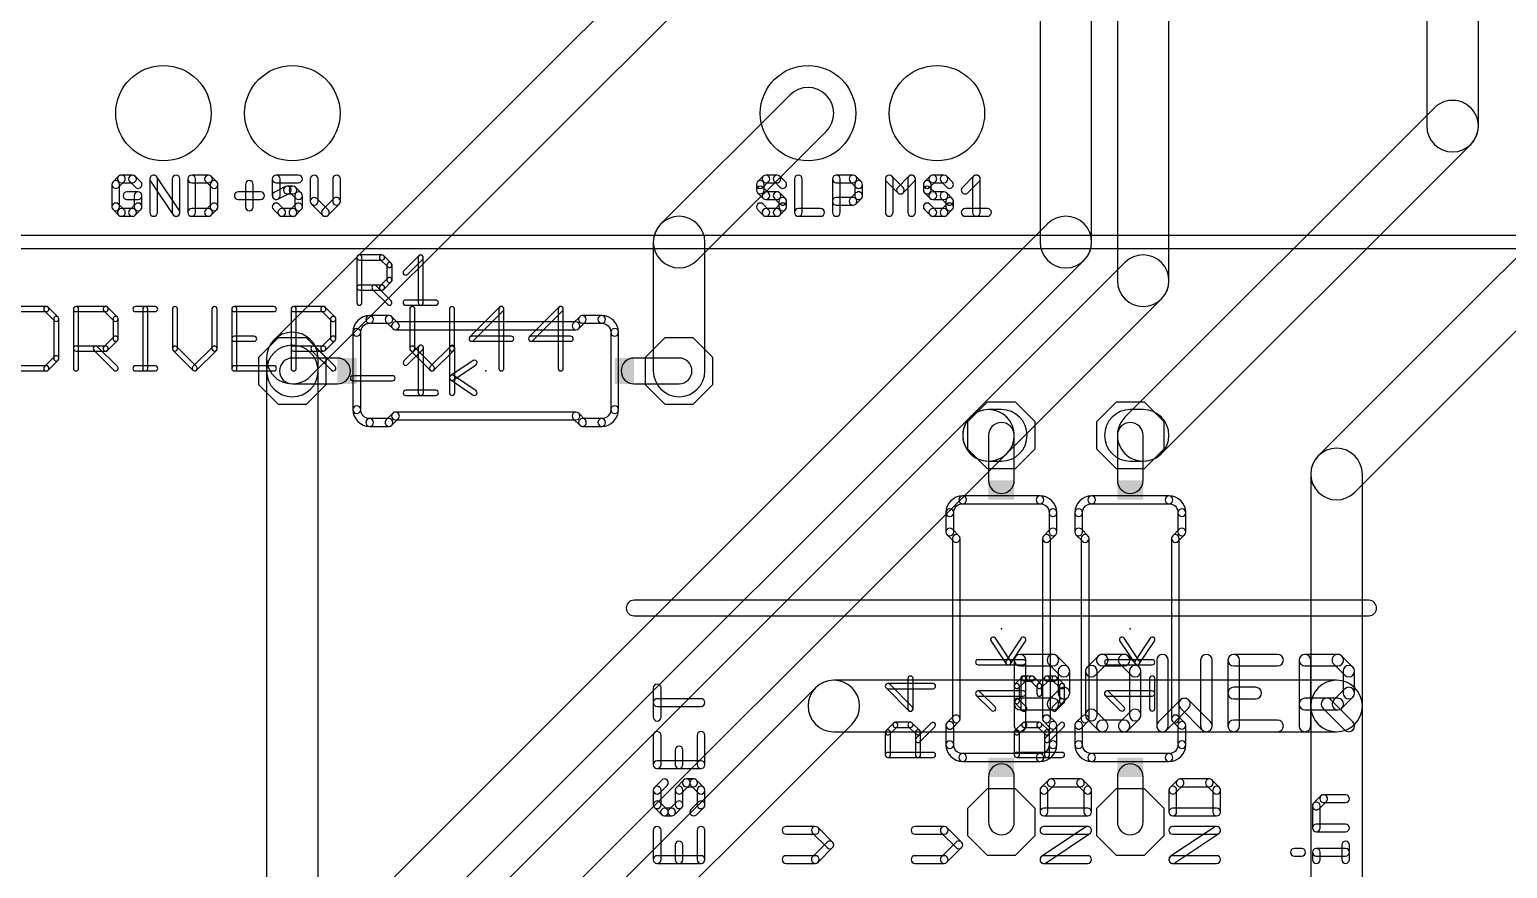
# Model space of a CAD drawing. Extents: x -5 to 106, y -6 to 80.
# Drawn here: x 21.49 to 50.61, y 25.75 to 42.29 of the extents above; entities that cross this region are included whole.
import ezdxf

# ---------------------------------------------------------------- set-up
doc = ezdxf.new("R2010")
doc.units = 0
for name, color, linetype in [('16', 174, 'CONTINUOUS'), ('17', 94, 'CONTINUOUS'), ('21', 250, 'CONTINUOUS'), ('23', 178, 'CONTINUOUS'), ('25', 250, 'CONTINUOUS'), ('27', 250, 'CONTINUOUS'), ('51', 250, 'CONTINUOUS')]:
    doc.layers.add(name, color=color, linetype=linetype)

# ---------------------------------------------------------------- blocks, each defined once
blk = doc.blocks.new('RECT')
blk.add_solid([(-0.5, -0.5), (0.5, -0.5), (-0.5, 0.5), (0.5, 0.5)])
blk = doc.blocks.new('OCTAGONP')
blk.add_lwpolyline([(-0.5, -0.2071), (-0.5, 0.2071), (-0.2071, 0.5), (0.2071, 0.5), (0.5, 0.2071), (0.5, -0.2071), (0.2071, -0.5), (-0.2071, -0.5)], close=True)
blk = doc.blocks.new('ROUNDP')
blk.add_circle((0, 0), 0.5)

msp = doc.modelspace()

# ---------------------------------------------------------------- linework, layer by layer
at = {"layer": '16'}
for points in [[(49.022, 55.88), (49.022, 40.386, 1), (50.038, 40.386), (50.038, 55.88, 1)], [(42.418, 38.1), (42.418, 54.102, 1), (41.402, 54.102), (41.402, 38.1, 1)], [(43.942, 37.338), (43.942, 52.578, 1), (42.926, 52.578), (42.926, 37.338, 1)], [(27.0292, 35.4548), (39.2212, 47.6468, 1), (38.5028, 48.3652), (26.3108, 36.1732, 1)], [(47.6032, 33.1688), (62.0812, 47.6468, 1), (61.3628, 48.3652), (46.8848, 33.8872, 1)], [(36.4708, 40.9992), (33.9308, 38.4592, 1), (34.6492, 37.7408), (37.1892, 40.2808, 1)], [(49.1708, 40.7452), (43.0748, 34.6492, 1), (43.7932, 33.9308), (49.8892, 40.0268, 1)], [(29.3152, 24.7868), (42.2692, 37.7408, 1), (41.5508, 38.4592), (28.5968, 25.5052, 1)], [(33.782, 38.1), (33.782, 35.56, 1), (34.798, 35.56), (34.798, 38.1, 1)], [(40.7452, 33.9308), (43.7932, 36.9788, 1), (43.0748, 37.6972), (40.0268, 34.6492, 1)], [(26.162, 35.814), (26.162, 35.56, 1), (27.178, 35.56), (27.178, 35.814, 1)], [(27.178, 22.098), (27.178, 35.56, 1), (26.162, 35.56), (26.162, 22.098, 1)], [(30.8392, 24.0248), (40.7452, 33.9308, 1), (40.0268, 34.6492), (30.1208, 24.7432, 1)], [(40.386, 33.782), (40.64, 33.782, 1), (40.64, 34.798), (40.386, 34.798, 1)], [(43.434, 34.798), (43.18, 34.798, 1), (43.18, 33.782), (43.434, 33.782, 1)], [(47.752, 28.956), (47.752, 33.528, 1), (46.736, 33.528), (46.736, 28.956, 1)], [(36.9788, 29.3152), (31.6448, 23.9812, 1), (32.3632, 23.2628), (37.6972, 28.5968, 1)], [(47.244, 29.464), (37.338, 29.464, 1), (37.338, 28.448), (47.244, 28.448, 1)], [(47.752, 22.86), (47.752, 28.956, 1), (46.736, 28.956), (46.736, 22.86, 1)]]:
    msp.add_lwpolyline(points, format="xyb", close=True, dxfattribs=at)
at = {"layer": '21'}
for points in [[(23.2465, 39.399), (23.1363, 39.2889, 1), (23.2441, 39.1811), (23.3542, 39.2913, 1)], [(23.114, 39.235), (23.114, 38.7944, 1), (23.2664, 38.7944), (23.2664, 39.235, 1)], [(23.5207, 39.4214), (23.3004, 39.4214, 1), (23.3004, 39.269), (23.5207, 39.269, 1)], [(23.6847, 39.2889), (23.5746, 39.399, 1), (23.4668, 39.2913), (23.577, 39.1811, 1)], [(24.0148, 38.6842), (24.0148, 39.3452, 1), (23.8624, 39.3452), (23.8624, 38.6842, 1)], [(23.8752, 39.3029), (24.3159, 38.6419, 1), (24.4427, 38.7265), (24.002, 39.3874, 1)], [(24.4555, 38.6842), (24.4555, 39.3452, 1), (24.3031, 39.3452), (24.3031, 38.6842, 1)], [(24.6108, 39.3452), (24.6108, 38.6842, 1), (24.7632, 38.6842), (24.7632, 39.3452, 1)], [(25.0175, 39.4214), (24.687, 39.4214, 1), (24.687, 39.269), (25.0175, 39.269, 1)], [(25.1816, 39.2889), (25.0714, 39.399, 1), (24.9636, 39.2913), (25.0738, 39.1811, 1)], [(25.2039, 38.7944), (25.2039, 39.235, 1), (25.0515, 39.235), (25.0515, 38.7944, 1)], [(25.7473, 39.235), (25.7473, 38.7944, 1), (25.8997, 38.7944), (25.8997, 39.235, 1)], [(26.7923, 39.4214), (26.3516, 39.4214, 1), (26.3516, 39.269), (26.7923, 39.269, 1)], [(26.2754, 39.3452), (26.2754, 39.0147, 1), (26.4278, 39.0147), (26.4278, 39.3452, 1)], [(27.0238, 39.3452), (27.0238, 38.9045, 1), (27.1762, 38.9045), (27.1762, 39.3452, 1)], [(27.6169, 38.9045), (27.6169, 39.3452, 1), (27.4645, 39.3452), (27.4645, 38.9045, 1)], [(35.9465, 39.399), (35.8363, 39.2889, 1), (35.9441, 39.1811), (36.0542, 39.2913, 1)], [(35.814, 39.235), (35.814, 39.1248, 1), (35.9664, 39.1248), (35.9664, 39.235, 1)], [(36.2207, 39.4214), (36.0004, 39.4214, 1), (36.0004, 39.269), (36.2207, 39.269, 1)], [(36.3847, 39.2889), (36.2746, 39.399, 1), (36.1668, 39.2913), (36.277, 39.1811, 1)], [(36.5624, 39.3452), (36.5624, 38.6842, 1), (36.7148, 38.6842), (36.7148, 39.3452, 1)], [(37.4632, 38.6842), (37.4632, 39.3452, 1), (37.3108, 39.3452), (37.3108, 38.6842, 1)], [(37.387, 39.269), (37.7175, 39.269, 1), (37.7175, 39.4214), (37.387, 39.4214, 1)], [(37.6636, 39.2913), (37.7738, 39.1811, 1), (37.8816, 39.2889), (37.7714, 39.399, 1)], [(37.7515, 39.235), (37.7515, 39.0147, 1), (37.9039, 39.0147), (37.9039, 39.235, 1)], [(38.5064, 38.6842), (38.5064, 39.3452, 1), (38.354, 39.3452), (38.354, 38.6842, 1)], [(38.3763, 39.2913), (38.5966, 39.071, 1), (38.7044, 39.1787), (38.4841, 39.399, 1)], [(38.7044, 39.071), (38.9247, 39.2913, 1), (38.817, 39.399), (38.5966, 39.1787, 1)], [(38.7946, 39.3452), (38.7946, 38.6842, 1), (38.947, 38.6842), (38.947, 39.3452, 1)], [(39.2349, 39.399), (39.1247, 39.2889, 1), (39.2325, 39.1811), (39.3427, 39.2913, 1)], [(39.1024, 39.235), (39.1024, 39.1248, 1), (39.2548, 39.1248), (39.2548, 39.235, 1)], [(39.5091, 39.4214), (39.2888, 39.4214, 1), (39.2888, 39.269), (39.5091, 39.269, 1)], [(39.6731, 39.2889), (39.563, 39.399, 1), (39.4552, 39.2913), (39.5654, 39.1811, 1)], [(39.9809, 39.071), (40.2012, 39.2913, 1), (40.0935, 39.399), (39.8731, 39.1787, 1)], [(40.0712, 39.3452), (40.0712, 38.6842, 1), (40.2236, 38.6842), (40.2236, 39.3452, 1)], [(23.6308, 39.0909), (23.4105, 39.0909, 1), (23.4105, 38.9385), (23.6308, 38.9385, 1)], [(23.707, 38.7944), (23.707, 39.0147, 1), (23.5546, 39.0147), (23.5546, 38.7944, 1)], [(25.6032, 38.9385), (26.0438, 38.9385, 1), (26.0438, 39.0909), (25.6032, 39.0909, 1)], [(26.3857, 38.9465), (26.606, 39.0567, 1), (26.5379, 39.193), (26.3175, 39.0828, 1)], [(26.5719, 39.0486), (26.6821, 39.0486, 1), (26.6821, 39.201), (26.5719, 39.201, 1)], [(26.6282, 39.071), (26.7384, 38.9608, 1), (26.8461, 39.0686), (26.736, 39.1787, 1)], [(26.7161, 39.0147), (26.7161, 38.7944, 1), (26.8685, 38.7944), (26.8685, 39.0147, 1)], [(35.8363, 39.071), (35.9465, 38.9608, 1), (36.0542, 39.0686), (35.9441, 39.1787, 1)], [(36.0004, 38.9385), (36.2207, 38.9385, 1), (36.2207, 39.0909), (36.0004, 39.0909, 1)], [(36.1668, 38.9608), (36.277, 38.8506, 1), (36.3847, 38.9584), (36.2746, 39.0686, 1)], [(37.7738, 39.0686), (37.6636, 38.9584, 1), (37.7714, 38.8506), (37.8816, 38.9608, 1)], [(39.1247, 39.071), (39.2349, 38.9608, 1), (39.3427, 39.0686), (39.2325, 39.1787, 1)], [(39.2888, 38.9385), (39.5091, 38.9385, 1), (39.5091, 39.0909), (39.2888, 39.0909, 1)], [(39.4552, 38.9608), (39.5654, 38.8506, 1), (39.6731, 38.9584), (39.563, 39.0686, 1)], [(23.1363, 38.7405), (23.2465, 38.6303, 1), (23.3542, 38.7381), (23.2441, 38.8482, 1)], [(23.3004, 38.608), (23.5207, 38.608, 1), (23.5207, 38.7604), (23.3004, 38.7604, 1)], [(23.5746, 38.6303), (23.6847, 38.7405, 1), (23.577, 38.8482), (23.4668, 38.7381, 1)], [(24.687, 38.608), (25.0175, 38.608, 1), (25.0175, 38.7604), (24.687, 38.7604, 1)], [(25.0714, 38.6303), (25.1816, 38.7405, 1), (25.0738, 38.8482), (24.9636, 38.7381, 1)], [(26.5157, 38.7381), (26.4055, 38.8482, 1), (26.2977, 38.7405), (26.4079, 38.6303, 1)], [(26.6821, 38.7604), (26.4618, 38.7604, 1), (26.4618, 38.608), (26.6821, 38.608, 1)], [(26.7384, 38.8482), (26.6282, 38.7381, 1), (26.736, 38.6303), (26.8461, 38.7405, 1)], [(27.0461, 38.8506), (27.2665, 38.6303, 1), (27.3742, 38.7381), (27.1539, 38.9584, 1)], [(27.3742, 38.6303), (27.5946, 38.8506, 1), (27.4868, 38.9584), (27.2665, 38.7381, 1)], [(36.0542, 38.7381), (35.9441, 38.8482, 1), (35.8363, 38.7405), (35.9465, 38.6303, 1)], [(36.2207, 38.7604), (36.0004, 38.7604, 1), (36.0004, 38.608), (36.2207, 38.608, 1)], [(36.277, 38.8482), (36.1668, 38.7381, 1), (36.2746, 38.6303), (36.3847, 38.7405, 1)], [(36.2546, 38.9045), (36.2546, 38.7944, 1), (36.407, 38.7944), (36.407, 38.9045, 1)], [(36.6386, 38.608), (37.0793, 38.608, 1), (37.0793, 38.7604), (36.6386, 38.7604, 1)], [(37.7175, 38.9807), (37.387, 38.9807, 1), (37.387, 38.8283), (37.7175, 38.8283, 1)], [(39.3427, 38.7381), (39.2325, 38.8482, 1), (39.1247, 38.7405), (39.2349, 38.6303, 1)], [(39.5091, 38.7604), (39.2888, 38.7604, 1), (39.2888, 38.608), (39.5091, 38.608, 1)], [(39.5654, 38.8482), (39.4552, 38.7381, 1), (39.563, 38.6303), (39.6731, 38.7405, 1)], [(39.5431, 38.9045), (39.5431, 38.7944, 1), (39.6955, 38.7944), (39.6955, 38.9045, 1)], [(39.927, 38.608), (40.3677, 38.608, 1), (40.3677, 38.7604), (39.927, 38.7604, 1)], [(16.51, 37.973), (64.77, 37.973, 1), (64.77, 38.227), (16.51, 38.227, 1)], [(28.194, 36.4998, 1), (28.194, 36.6522, 0.4142), (27.8638, 36.322, 1), (28.0162, 36.322, -0.4142)], [(28.194, 36.4998), (28.575, 36.4998, 1), (28.575, 36.6522), (28.194, 36.6522, 1)], [(28.7559, 36.5029), (28.6289, 36.6299, 1), (28.5211, 36.5221), (28.6481, 36.3951, 1)], [(32.258, 36.5252), (28.702, 36.5252, 1), (28.702, 36.3728), (32.258, 36.3728, 1)], [(32.3119, 36.3951), (32.4389, 36.5221, 1), (32.3311, 36.6299), (32.2041, 36.5029, 1)], [(32.766, 36.6522), (32.385, 36.6522, 1), (32.385, 36.4998), (32.766, 36.4998, 1)], [(32.9438, 36.322, 1), (33.0962, 36.322, 0.4142), (32.766, 36.6522, 1), (32.766, 36.4998, -0.4142)], [(28.0162, 34.798), (28.0162, 36.322, 1), (27.8638, 36.322), (27.8638, 34.798, 1)], [(33.0962, 34.798), (33.0962, 36.322, 1), (32.9438, 36.322), (32.9438, 34.798, 1)], [(28.0162, 34.798, 1), (27.8638, 34.798, 0.4142), (28.194, 34.4678, 1), (28.194, 34.6202, -0.4142)], [(28.6481, 34.7249), (28.5211, 34.5979, 1), (28.6289, 34.4901), (28.7559, 34.6171, 1)], [(32.258, 34.7472), (28.702, 34.7472, 1), (28.702, 34.5948), (32.258, 34.5948, 1)], [(32.2041, 34.6171), (32.3311, 34.4901, 1), (32.4389, 34.5979), (32.3119, 34.7249, 1)], [(32.766, 34.6202, 1), (32.766, 34.4678, 0.4142), (33.0962, 34.798, 1), (32.9438, 34.798, -0.4142)], [(28.194, 34.4678), (28.575, 34.4678, 1), (28.575, 34.6202), (28.194, 34.6202, 1)], [(32.766, 34.6202), (32.385, 34.6202, 1), (32.385, 34.4678), (32.766, 34.4678, 1)], [(39.878, 32.9438, 1), (39.878, 33.0962, 0.4142), (39.5478, 32.766, 1), (39.7002, 32.766, -0.4142)], [(41.402, 33.0962), (39.878, 33.0962, 1), (39.878, 32.9438), (41.402, 32.9438, 1)], [(41.5798, 32.766, 1), (41.7322, 32.766, 0.4142), (41.402, 33.0962, 1), (41.402, 32.9438, -0.4142)], [(42.418, 32.9438, 1), (42.418, 33.0962, 0.4142), (42.0878, 32.766, 1), (42.2402, 32.766, -0.4142)], [(43.942, 33.0962), (42.418, 33.0962, 1), (42.418, 32.9438), (43.942, 32.9438, 1)], [(44.1198, 32.766, 1), (44.2722, 32.766, 0.4142), (43.942, 33.0962, 1), (43.942, 32.9438, -0.4142)], [(39.5478, 32.766), (39.5478, 32.385, 1), (39.7002, 32.385), (39.7002, 32.766, 1)], [(41.5798, 32.766), (41.5798, 32.385, 1), (41.7322, 32.385), (41.7322, 32.766, 1)], [(42.0878, 32.766), (42.0878, 32.385, 1), (42.2402, 32.385), (42.2402, 32.766, 1)], [(44.1198, 32.766), (44.1198, 32.385, 1), (44.2722, 32.385), (44.2722, 32.766, 1)], [(39.8049, 32.3119), (39.6779, 32.4389, 1), (39.5701, 32.3311), (39.6971, 32.2041, 1)], [(39.6748, 32.258), (39.6748, 28.702, 1), (39.8272, 28.702), (39.8272, 32.258, 1)], [(41.5829, 32.2041), (41.7099, 32.3311, 1), (41.6021, 32.4389), (41.4751, 32.3119, 1)], [(41.4528, 32.258), (41.4528, 28.702, 1), (41.6052, 28.702), (41.6052, 32.258, 1)], [(42.3449, 32.3119), (42.2179, 32.4389, 1), (42.1101, 32.3311), (42.2371, 32.2041, 1)], [(42.2148, 32.258), (42.2148, 28.702, 1), (42.3672, 28.702), (42.3672, 32.258, 1)], [(44.1229, 32.2041), (44.2499, 32.3311, 1), (44.1421, 32.4389), (44.0151, 32.3119, 1)], [(43.9928, 32.258), (43.9928, 28.702, 1), (44.1452, 28.702), (44.1452, 32.258, 1)], [(47.879, 31.0388), (33.401, 31.0388, 1), (33.401, 30.734), (47.879, 30.734, 1)], [(41.1226, 28.5623), (41.1226, 29.8588, 1), (40.894, 29.8588), (40.894, 28.5623, 1)], [(41.0083, 29.7445), (41.6566, 29.7445, 1), (41.6566, 29.9731), (41.0083, 29.9731, 1)], [(41.5757, 29.778), (41.7918, 29.5619, 1), (41.9535, 29.7235), (41.7374, 29.9396, 1)], [(41.7583, 29.6427), (41.7583, 29.2106, 1), (41.9869, 29.2106), (41.9869, 29.6427, 1)], [(42.5468, 29.9396), (42.3308, 29.7235, 1), (42.4924, 29.5619), (42.7085, 29.778, 1)], [(42.2973, 29.6427), (42.2973, 28.7784, 1), (42.5259, 28.7784), (42.5259, 29.6427, 1)], [(43.0598, 29.9731), (42.6277, 29.9731, 1), (42.6277, 29.7445), (43.0598, 29.7445, 1)], [(43.3567, 29.7235), (43.1407, 29.9396, 1), (42.979, 29.778), (43.1951, 29.5619, 1)], [(43.3902, 28.7784), (43.3902, 29.6427, 1), (43.1616, 29.6427), (43.1616, 28.7784, 1)], [(43.7006, 29.8588), (43.7006, 28.5623, 1), (43.9292, 28.5623), (43.9292, 29.8588, 1)], [(44.7935, 28.5623), (44.7935, 29.8588, 1), (44.5649, 29.8588), (44.5649, 28.5623, 1)], [(46.0825, 29.9731), (45.2181, 29.9731, 1), (45.2181, 29.7445), (46.0825, 29.7445, 1)], [(45.1038, 29.8588), (45.1038, 28.5623, 1), (45.3324, 28.5623), (45.3324, 29.8588, 1)], [(46.7357, 28.5623), (46.7357, 29.8588, 1), (46.5071, 29.8588), (46.5071, 28.5623, 1)], [(46.6214, 29.7445), (47.2697, 29.7445, 1), (47.2697, 29.9731), (46.6214, 29.9731, 1)], [(47.1888, 29.778), (47.4049, 29.5619, 1), (47.5666, 29.7235), (47.3505, 29.9396, 1)], [(47.3715, 29.6427), (47.3715, 29.2106, 1), (47.6001, 29.2106), (47.6001, 29.6427, 1)], [(33.9337, 28.7357), (33.9337, 29.3119, 1), (33.7813, 29.3119), (33.7813, 28.7357, 1)], [(41.7918, 29.2914), (41.5757, 29.0753, 1), (41.7374, 28.9136), (41.9535, 29.1297, 1)], [(45.2181, 29.0963), (45.6503, 29.0963, 1), (45.6503, 29.3249), (45.2181, 29.3249, 1)], [(47.4049, 29.2914), (47.1888, 29.0753, 1), (47.3505, 28.9136), (47.5666, 29.1297, 1)], [(34.7218, 29.1), (33.8575, 29.1, 1), (33.8575, 28.9476), (34.7218, 28.9476, 1)], [(41.6566, 29.1088), (41.0083, 29.1088, 1), (41.0083, 28.8802), (41.6566, 28.8802, 1)], [(42.3308, 28.6976), (42.5468, 28.4815, 1), (42.7085, 28.6431), (42.4924, 28.8592, 1)], [(43.1407, 28.4815), (43.3567, 28.6976, 1), (43.1951, 28.8592), (42.979, 28.6431, 1)], [(43.8957, 28.4815), (44.3278, 28.9136, 1), (44.1662, 29.0753), (43.734, 28.6431, 1)], [(44.1662, 28.9136), (44.5984, 28.4815, 1), (44.76, 28.6431), (44.3278, 29.0753, 1)], [(47.2697, 29.1088), (46.6214, 29.1088, 1), (46.6214, 28.8802), (47.2697, 28.8802, 1)], [(46.9728, 28.9136), (47.4049, 28.4815, 1), (47.5666, 28.6431), (47.1344, 29.0753, 1)], [(39.6971, 28.7559), (39.5701, 28.6289, 1), (39.6779, 28.5211), (39.8049, 28.6481, 1)], [(39.7002, 28.194), (39.7002, 28.575, 1), (39.5478, 28.575), (39.5478, 28.194, 1)], [(41.4751, 28.6481), (41.6021, 28.5211, 1), (41.7099, 28.6289), (41.5829, 28.7559, 1)], [(41.7322, 28.194), (41.7322, 28.575, 1), (41.5798, 28.575), (41.5798, 28.194, 1)], [(42.2371, 28.7559), (42.1101, 28.6289, 1), (42.2179, 28.5211), (42.3449, 28.6481, 1)], [(42.2402, 28.194), (42.2402, 28.575, 1), (42.0878, 28.575), (42.0878, 28.194, 1)], [(42.6277, 28.448), (43.0598, 28.448, 1), (43.0598, 28.6766), (42.6277, 28.6766, 1)], [(44.0151, 28.6481), (44.1421, 28.5211, 1), (44.2499, 28.6289), (44.1229, 28.7559, 1)], [(44.2722, 28.194), (44.2722, 28.575, 1), (44.1198, 28.575), (44.1198, 28.194, 1)], [(45.2181, 28.448), (46.0825, 28.448, 1), (46.0825, 28.6766), (45.2181, 28.6766, 1)], [(33.7813, 28.3764), (33.7813, 27.8002, 1), (33.9337, 27.8002), (33.9337, 28.3764, 1)], [(34.798, 27.8002), (34.798, 28.3764, 1), (34.6456, 28.3764), (34.6456, 27.8002, 1)], [(39.7002, 28.194, 1), (39.5478, 28.194, 0.4142), (39.878, 27.8638, 1), (39.878, 28.0162, -0.4142)], [(41.402, 28.0162, 1), (41.402, 27.8638, 0.4142), (41.7322, 28.194, 1), (41.5798, 28.194, -0.4142)], [(42.2402, 28.194, 1), (42.0878, 28.194, 0.4142), (42.418, 27.8638, 1), (42.418, 28.0162, -0.4142)], [(43.942, 28.0162, 1), (43.942, 27.8638, 0.4142), (44.2722, 28.194, 1), (44.1198, 28.194, -0.4142)], [(34.3658, 27.8002), (34.3658, 28.0883, 1), (34.2134, 28.0883), (34.2134, 27.8002, 1)], [(41.402, 28.0162), (39.878, 28.0162, 1), (39.878, 27.8638), (41.402, 27.8638, 1)], [(43.942, 28.0162), (42.418, 28.0162, 1), (42.418, 27.8638), (43.942, 27.8638, 1)], [(33.8575, 27.724), (34.7218, 27.724, 1), (34.7218, 27.8764), (33.8575, 27.8764, 1)], [(33.9476, 27.4947), (33.8036, 27.3507, 1), (33.9113, 27.2429), (34.0554, 27.387, 1)], [(33.7813, 27.2968), (33.7813, 27.0087, 1), (33.9337, 27.0087), (33.9337, 27.2968, 1)], [(34.3435, 27.2429), (34.4876, 27.387, 1), (34.3798, 27.4947), (34.2357, 27.3507, 1)], [(34.3658, 27.0087), (34.3658, 27.2968, 1), (34.2134, 27.2968), (34.2134, 27.0087, 1)], [(34.4337, 27.3647), (34.5777, 27.3647, 1), (34.5777, 27.5171), (34.4337, 27.5171, 1)], [(34.5239, 27.387), (34.6679, 27.2429, 1), (34.7757, 27.3507), (34.6316, 27.4947, 1)], [(34.6456, 27.2968), (34.6456, 27.0087, 1), (34.798, 27.0087), (34.798, 27.2968, 1)], [(41.5676, 27.4947), (41.4236, 27.3507, 1), (41.5313, 27.2429), (41.6754, 27.387, 1)], [(41.4013, 27.2968), (41.4013, 26.8646, 1), (41.5537, 26.8646), (41.5537, 27.2968, 1)], [(42.1977, 27.5171), (41.6215, 27.5171, 1), (41.6215, 27.3647), (42.1977, 27.3647, 1)], [(42.3957, 27.3507), (42.2516, 27.4947, 1), (42.1439, 27.387), (42.2879, 27.2429, 1)], [(42.418, 26.8646), (42.418, 27.2968, 1), (42.2656, 27.2968), (42.2656, 26.8646, 1)], [(44.1076, 27.4947), (43.9636, 27.3507, 1), (44.0713, 27.2429), (44.2154, 27.387, 1)], [(43.9413, 27.2968), (43.9413, 26.8646, 1), (44.0937, 26.8646), (44.0937, 27.2968, 1)], [(44.7377, 27.5171), (44.1615, 27.5171, 1), (44.1615, 27.3647), (44.7377, 27.3647, 1)], [(44.9357, 27.3507), (44.7916, 27.4947, 1), (44.6839, 27.387), (44.8279, 27.2429, 1)], [(44.958, 26.8646), (44.958, 27.2968, 1), (44.8056, 27.2968), (44.8056, 26.8646, 1)], [(33.8036, 26.9548), (33.9476, 26.8108, 1), (34.0554, 26.9185), (33.9113, 27.0626, 1)], [(34.1995, 26.8108), (34.3435, 26.9548, 1), (34.2357, 27.0626), (34.0917, 26.9185, 1)], [(34.6679, 27.0626), (34.5239, 26.9185, 1), (34.6316, 26.8108), (34.7757, 26.9548, 1)], [(46.8995, 26.9311), (47.0435, 27.0751, 1), (46.9357, 27.1829), (46.7917, 27.0388, 1)], [(46.9896, 27.0528), (47.4218, 27.0528, 1), (47.4218, 27.2052), (46.9896, 27.2052, 1)], [(34.0015, 26.7884), (34.1456, 26.7884, 1), (34.1456, 26.9408), (34.0015, 26.9408, 1)], [(41.4775, 26.7884), (42.3418, 26.7884, 1), (42.3418, 26.9408), (41.4775, 26.9408, 1)], [(44.0175, 26.7884), (44.8818, 26.7884, 1), (44.8818, 26.9408), (44.0175, 26.9408, 1)], [(46.9218, 26.5528), (46.9218, 26.985, 1), (46.7694, 26.985), (46.7694, 26.5528, 1)], [(33.7813, 26.5053), (33.7813, 25.9291, 1), (33.9337, 25.9291), (33.9337, 26.5053, 1)], [(34.798, 25.9291), (34.798, 26.5053, 1), (34.6456, 26.5053), (34.6456, 25.9291, 1)], [(36.9737, 26.5815), (36.3975, 26.5815, 1), (36.3975, 26.4291), (36.9737, 26.4291, 1)], [(37.3157, 26.2711), (37.0276, 26.5592, 1), (36.9198, 26.4515), (37.2079, 26.1633, 1)], [(39.5137, 26.5815), (38.9375, 26.5815, 1), (38.9375, 26.4291), (39.5137, 26.4291, 1)], [(39.8557, 26.2711), (39.5676, 26.5592, 1), (39.4598, 26.4515), (39.7479, 26.1633, 1)], [(41.5197, 25.8657), (42.3841, 26.4419, 1), (42.2995, 26.5687), (41.4352, 25.9925, 1)], [(42.3418, 26.5815), (41.4775, 26.5815, 1), (41.4775, 26.4291), (42.3418, 26.4291, 1)], [(44.0597, 25.8657), (44.9241, 26.4419, 1), (44.8395, 26.5687), (43.9752, 25.9925, 1)], [(44.8818, 26.5815), (44.0175, 26.5815, 1), (44.0175, 26.4291), (44.8818, 26.4291, 1)], [(47.4218, 26.629), (46.8456, 26.629, 1), (46.8456, 26.4766), (47.4218, 26.4766, 1)], [(34.3658, 25.9291), (34.3658, 26.2172, 1), (34.2134, 26.2172), (34.2134, 25.9291, 1)], [(37.0276, 25.8752), (37.3157, 26.1633, 1), (37.2079, 26.2711), (36.9198, 25.983, 1)], [(39.5676, 25.8752), (39.8557, 26.1633, 1), (39.7479, 26.2711), (39.4598, 25.983, 1)], [(47.498, 25.9291), (47.498, 26.2172, 1), (47.3456, 26.2172), (47.3456, 25.9291, 1)], [(33.8575, 25.8529), (34.7218, 25.8529, 1), (34.7218, 26.0053), (33.8575, 26.0053, 1)], [(36.3975, 25.8529), (36.9737, 25.8529, 1), (36.9737, 26.0053), (36.3975, 26.0053, 1)], [(38.9375, 25.8529), (39.5137, 25.8529, 1), (39.5137, 26.0053), (38.9375, 26.0053, 1)], [(42.3418, 26.0053), (41.4775, 26.0053, 1), (41.4775, 25.8529), (42.3418, 25.8529, 1)], [(44.8818, 26.0053), (44.0175, 26.0053, 1), (44.0175, 25.8529), (44.8818, 25.8529, 1)], [(46.4134, 25.997), (46.5575, 25.997, 1), (46.5575, 26.1494), (46.4134, 26.1494, 1)], [(46.9218, 25.9291), (46.9218, 26.0732, 1), (46.7694, 26.0732), (46.7694, 25.9291, 1)], [(46.8456, 25.997), (47.4218, 25.997, 1), (47.4218, 26.1494), (46.8456, 26.1494, 1)]]:
    msp.add_lwpolyline(points, format="xyb", close=True, dxfattribs=at)
at = {"layer": '23'}
for p in [(30.48, 35.56), (40.64, 30.48), (43.18, 30.48)]:
    msp.add_point(p, dxfattribs=at)
at = {"layer": '25'}
for points in [[(28.0416, 36.9062), (28.0416, 37.796, 1), (27.94, 37.796), (27.94, 36.9062, 1)], [(27.9908, 37.7452), (28.4357, 37.7452, 1), (28.4357, 37.8468), (27.9908, 37.8468, 1)], [(28.3998, 37.76), (28.5481, 37.6117, 1), (28.6199, 37.6836), (28.4716, 37.8319, 1)], [(28.5332, 37.6477), (28.5332, 37.3511, 1), (28.6348, 37.3511), (28.6348, 37.6477, 1)], [(28.9389, 37.4635), (29.2354, 37.76, 1), (29.1636, 37.8319), (28.867, 37.5353, 1)], [(29.1487, 37.796), (29.1487, 36.9062, 1), (29.2503, 36.9062), (29.2503, 37.796, 1)], [(28.5481, 37.387), (28.3998, 37.2387, 1), (28.4716, 37.1669), (28.6199, 37.3152, 1)], [(28.4357, 37.2536), (27.9908, 37.2536, 1), (27.9908, 37.152), (28.4357, 37.152, 1)], [(28.2515, 37.1669), (28.5481, 36.8703, 1), (28.6199, 36.9421), (28.3233, 37.2387, 1)], [(28.9029, 36.8554), (29.4961, 36.8554, 1), (29.4961, 36.957), (28.9029, 36.957, 1)], [(38.8997, 28.9029), (38.8997, 29.4961, 1), (38.7981, 29.4961), (38.7981, 28.9029, 1)], [(40.98, 29.3119), (41.1283, 29.4602, 1), (41.0564, 29.532), (40.9081, 29.3837, 1)], [(41.0923, 29.4453), (41.2406, 29.4453, 1), (41.2406, 29.5469), (41.0923, 29.5469, 1)], [(41.2047, 29.4602), (41.353, 29.3119, 1), (41.4248, 29.3837), (41.2765, 29.532, 1)], [(41.4248, 29.3119), (41.5731, 29.4602, 1), (41.5013, 29.532), (41.353, 29.3837, 1)], [(41.5372, 29.4453), (41.6855, 29.4453, 1), (41.6855, 29.5469), (41.5372, 29.5469, 1)], [(41.6496, 29.4602), (41.7979, 29.3119, 1), (41.8697, 29.3837), (41.7214, 29.532, 1)], [(39.2938, 29.3986), (38.404, 29.3986, 1), (38.404, 29.297), (39.2938, 29.297, 1)], [(38.3681, 29.3119), (38.813, 28.867, 1), (38.8848, 28.9389), (38.44, 29.3837, 1)], [(40.9948, 29.0512), (40.9948, 29.3478, 1), (40.8932, 29.3478), (40.8932, 29.0512, 1)], [(41.3381, 29.3478), (41.3381, 29.1995, 1), (41.4397, 29.1995), (41.4397, 29.3478, 1)], [(41.783, 29.3478), (41.783, 29.0512, 1), (41.8846, 29.0512), (41.8846, 29.3478, 1)], [(41.1283, 28.9389), (40.98, 29.0871, 1), (40.9081, 29.0153), (41.0564, 28.867, 1)], [(41.7979, 29.0871), (41.6496, 28.9389, 1), (41.7214, 28.867), (41.8697, 29.0153, 1)], [(38.44, 28.3998), (38.5883, 28.5481, 1), (38.5164, 28.6199), (38.3681, 28.4716, 1)], [(38.5523, 28.5332), (38.8489, 28.5332, 1), (38.8489, 28.6348), (38.5523, 28.6348, 1)], [(38.813, 28.5481), (38.9613, 28.3998, 1), (39.0331, 28.4716), (38.8848, 28.6199, 1)], [(39.0331, 28.2515), (39.3297, 28.5481, 1), (39.2579, 28.6199), (38.9613, 28.3233, 1)], [(40.98, 28.3998), (41.1283, 28.5481, 1), (41.0564, 28.6199), (40.9081, 28.4716, 1)], [(41.0923, 28.5332), (41.3889, 28.5332, 1), (41.3889, 28.6348), (41.0923, 28.6348, 1)], [(41.353, 28.5481), (41.5013, 28.3998, 1), (41.5731, 28.4716), (41.4248, 28.6199, 1)], [(41.5731, 28.2515), (41.8697, 28.5481, 1), (41.7979, 28.6199), (41.5013, 28.3233, 1)], [(38.4548, 27.9908), (38.4548, 28.4357, 1), (38.3532, 28.4357), (38.3532, 27.9908, 1)], [(38.9464, 28.4357), (38.9464, 27.9908, 1), (39.048, 27.9908), (39.048, 28.4357, 1)], [(40.9948, 27.9908), (40.9948, 28.4357, 1), (40.8932, 28.4357), (40.8932, 27.9908, 1)], [(41.4864, 28.4357), (41.4864, 27.9908, 1), (41.588, 27.9908), (41.588, 28.4357, 1)], [(39.2938, 28.0416), (38.404, 28.0416, 1), (38.404, 27.94), (39.2938, 27.94, 1)], [(41.8338, 28.0416), (40.944, 28.0416, 1), (40.944, 27.94), (41.8338, 27.94, 1)]]:
    msp.add_lwpolyline(points, format="xyb", close=True, dxfattribs=at)
at = {"layer": '27'}
for points in [[(21.8231, 36.831), (21.2384, 36.831, 1), (21.2384, 36.7294), (21.8231, 36.7294, 1)], [(22.0539, 36.6212), (21.859, 36.8161, 1), (21.7872, 36.7443), (21.9821, 36.5494, 1)], [(22.4586, 35.6108), (22.4586, 36.7802, 1), (22.357, 36.7802), (22.357, 35.6108, 1)], [(22.4078, 36.7294), (22.9925, 36.7294, 1), (22.9925, 36.831), (22.4078, 36.831, 1)], [(22.9566, 36.7443), (23.1515, 36.5494, 1), (23.2233, 36.6212), (23.0284, 36.8161, 1)], [(23.5772, 36.7294), (23.967, 36.7294, 1), (23.967, 36.831), (23.5772, 36.831, 1)], [(23.8229, 35.6108), (23.8229, 36.7802, 1), (23.7213, 36.7802), (23.7213, 35.6108, 1)], [(24.306, 36.7802), (24.306, 36.0006, 1), (24.4076, 36.0006), (24.4076, 36.7802, 1)], [(25.1872, 36.0006), (25.1872, 36.7802, 1), (25.0856, 36.7802), (25.0856, 36.0006, 1)], [(26.3058, 36.831), (25.5262, 36.831, 1), (25.5262, 36.7294), (26.3058, 36.7294, 1)], [(25.4754, 36.7802), (25.4754, 35.6108, 1), (25.577, 35.6108), (25.577, 36.7802, 1)], [(26.7464, 35.6108), (26.7464, 36.7802, 1), (26.6448, 36.7802), (26.6448, 35.6108, 1)], [(26.6956, 36.7294), (27.2803, 36.7294, 1), (27.2803, 36.831), (26.6956, 36.831, 1)], [(27.2443, 36.7443), (27.4392, 36.5494, 1), (27.5111, 36.6212), (27.3162, 36.8161, 1)], [(28.9836, 36.7802), (28.9836, 36.0006, 1), (29.0852, 36.0006), (29.0852, 36.7802, 1)], [(29.8648, 36.0006), (29.8648, 36.7802, 1), (29.7632, 36.7802), (29.7632, 36.0006, 1)], [(30.7525, 36.8161), (30.1678, 36.2314, 1), (30.2397, 36.1596), (30.8244, 36.7443, 1)], [(30.8393, 35.6108), (30.8393, 36.7802, 1), (30.7377, 36.7802), (30.7377, 35.6108, 1)], [(31.9219, 36.8161), (31.3372, 36.2314, 1), (31.4091, 36.1596), (31.9938, 36.7443, 1)], [(32.0087, 35.6108), (32.0087, 36.7802, 1), (31.9071, 36.7802), (31.9071, 35.6108, 1)], [(22.0688, 35.8057), (22.0688, 36.5853, 1), (21.9672, 36.5853), (21.9672, 35.8057, 1)], [(23.1366, 36.5853), (23.1366, 36.1955, 1), (23.2382, 36.1955), (23.2382, 36.5853, 1)], [(27.4244, 36.5853), (27.4244, 36.1955, 1), (27.526, 36.1955), (27.526, 36.5853, 1)], [(23.1515, 36.2314), (22.9566, 36.0365, 1), (23.0284, 35.9647), (23.2233, 36.1596, 1)], [(25.5262, 36.1447), (25.916, 36.1447, 1), (25.916, 36.2463), (25.5262, 36.2463, 1)], [(27.4392, 36.2314), (27.2443, 36.0365, 1), (27.3162, 35.9647), (27.5111, 36.1596, 1)], [(30.2038, 36.1447), (30.9834, 36.1447, 1), (30.9834, 36.2463), (30.2038, 36.2463, 1)], [(31.3732, 36.1447), (32.1528, 36.1447, 1), (32.1528, 36.2463), (31.3732, 36.2463, 1)], [(21.859, 35.5749), (22.0539, 35.7698, 1), (21.9821, 35.8416), (21.7872, 35.6467, 1)], [(22.9925, 36.0514), (22.4078, 36.0514, 1), (22.4078, 35.9498), (22.9925, 35.9498, 1)], [(22.7617, 35.9647), (23.1515, 35.5749, 1), (23.2233, 35.6467), (22.8335, 36.0365, 1)], [(24.3209, 35.9647), (24.7107, 35.5749, 1), (24.7825, 35.6467), (24.3927, 36.0365, 1)], [(24.7825, 35.5749), (25.1723, 35.9647, 1), (25.1005, 36.0365), (24.7107, 35.6467, 1)], [(27.2803, 36.0514), (26.6956, 36.0514, 1), (26.6956, 35.9498), (27.2803, 35.9498, 1)], [(27.0494, 35.9647), (27.4392, 35.5749, 1), (27.5111, 35.6467), (27.1213, 36.0365, 1)], [(28.9411, 35.6855), (29.2377, 35.982, 1), (29.1659, 36.0539), (28.8693, 35.7573, 1)], [(28.9984, 35.9647), (29.3882, 35.5749, 1), (29.4601, 35.6467), (29.0703, 36.0365, 1)], [(29.151, 36.018), (29.151, 35.1282, 1), (29.2526, 35.1282), (29.2526, 36.018, 1)], [(29.4601, 35.5749), (29.8499, 35.9647, 1), (29.778, 36.0365), (29.3882, 35.6467, 1)], [(29.8681, 35.1282), (29.8681, 36.018, 1), (29.7665, 36.018), (29.7665, 35.1282, 1)], [(21.2384, 35.56), (21.8231, 35.56, 1), (21.8231, 35.6616), (21.2384, 35.6616, 1)], [(23.5772, 35.56), (23.967, 35.56, 1), (23.967, 35.6616), (23.5772, 35.6616, 1)], [(25.5262, 35.56), (26.3058, 35.56, 1), (26.3058, 35.6616), (25.5262, 35.6616, 1)], [(29.8455, 35.3825), (30.2904, 35.6791, 1), (30.234, 35.7636), (29.7892, 35.4671, 1)], [(27.865, 35.3651), (28.6446, 35.3651, 1), (28.6446, 35.4667), (27.865, 35.4667, 1)], [(30.2904, 35.1705), (29.8455, 35.4671, 1), (29.7892, 35.3825), (30.234, 35.0859, 1)], [(28.9052, 35.0774), (29.4984, 35.0774, 1), (29.4984, 35.179), (28.9052, 35.179, 1)], [(40.8175, 29.8455), (40.5209, 30.2904, 1), (40.4364, 30.234), (40.7329, 29.7892, 1)], [(41.0295, 30.2904), (40.7329, 29.8455, 1), (40.8175, 29.7892), (41.1141, 30.234, 1)], [(43.3575, 29.8455), (43.0609, 30.2904, 1), (42.9764, 30.234), (43.2729, 29.7892, 1)], [(43.5695, 30.2904), (43.2729, 29.8455, 1), (43.3575, 29.7892), (43.6541, 30.234, 1)], [(41.0718, 29.8681), (40.182, 29.8681, 1), (40.182, 29.7665), (41.0718, 29.7665, 1)], [(43.6118, 29.8681), (42.722, 29.8681, 1), (42.722, 29.7665), (43.6118, 29.7665, 1)], [(41.1226, 28.9052), (41.1226, 29.4984, 1), (41.021, 29.4984), (41.021, 28.9052, 1)], [(43.6626, 28.9052), (43.6626, 29.4984, 1), (43.561, 29.4984), (43.561, 28.9052, 1)], [(40.5145, 28.9411), (40.218, 29.2377, 1), (40.1461, 29.1659), (40.4427, 28.8693, 1)], [(40.182, 29.151), (41.0718, 29.151, 1), (41.0718, 29.2526), (40.182, 29.2526, 1)], [(43.0545, 28.9411), (42.758, 29.2377, 1), (42.6861, 29.1659), (42.9827, 28.8693, 1)], [(42.722, 29.151), (43.6118, 29.151, 1), (43.6118, 29.2526), (42.722, 29.2526, 1)]]:
    msp.add_lwpolyline(points, format="xyb", close=True, dxfattribs=at)
at = {"layer": '51'}
for points in [[(26.67, 35.306), (27.559, 35.306, 1), (27.559, 35.814), (26.67, 35.814, 1)], [(34.29, 35.814), (33.401, 35.814, 1), (33.401, 35.306), (34.29, 35.306, 1)], [(40.386, 34.29), (40.386, 33.401, 1), (40.894, 33.401), (40.894, 34.29, 1)], [(42.926, 34.29), (42.926, 33.401, 1), (43.434, 33.401), (43.434, 34.29, 1)], [(40.894, 26.67), (40.894, 27.559, 1), (40.386, 27.559), (40.386, 26.67, 1)], [(43.434, 26.67), (43.434, 27.559, 1), (42.926, 27.559), (42.926, 26.67, 1)]]:
    msp.add_lwpolyline(points, format="xyb", close=True, dxfattribs=at)

# ---------------------------------------------------------------- block references
at = {"layer": '17'}
for name, p, xscale, yscale in [('ROUNDP', (24.13, 40.64), 1.8796, 1.8796), ('ROUNDP', (24.13, 40.64), 1.8796, 1.8796), ('ROUNDP', (26.67, 40.64), 1.8796, 1.8796), ('ROUNDP', (26.67, 40.64), 1.8796, 1.8796), ('ROUNDP', (36.83, 40.64), 1.8796, 1.8796), ('ROUNDP', (36.83, 40.64), 1.8796, 1.8796), ('ROUNDP', (39.37, 40.64), 1.8796, 1.8796), ('ROUNDP', (39.37, 40.64), 1.8796, 1.8796), ('OCTAGONP', (26.67, 35.56), 1.3208, 1.3208), ('OCTAGONP', (26.67, 35.56), 1.3208, 1.3208), ('OCTAGONP', (34.29, 35.56), 1.3208, 1.3208), ('OCTAGONP', (34.29, 35.56), 1.3208, 1.3208)]:
    msp.add_blockref(name, p, dxfattribs=dict(at, xscale=xscale, yscale=yscale))
at = {"layer": '17', "xscale": 1.3208, "yscale": 1.3208, "rotation": 90}
for p in [(40.64, 34.29), (40.64, 34.29), (43.18, 34.29), (43.18, 34.29), (40.64, 26.67), (40.64, 26.67), (43.18, 26.67), (43.18, 26.67)]:
    msp.add_blockref('OCTAGONP', p, dxfattribs=at)
at = {"layer": '21', "xscale": 0.381, "yscale": 0.508}
for p in [(27.7495, 35.56), (33.2105, 35.56)]:
    msp.add_blockref('RECT', p, dxfattribs=at)
at = {"layer": '21', "xscale": 0.381, "yscale": 0.508, "rotation": 90}
for p in [(40.64, 33.2105), (43.18, 33.2105), (40.64, 27.7495), (43.18, 27.7495)]:
    msp.add_blockref('RECT', p, dxfattribs=at)

doc.saveas('drawing.dxf')
